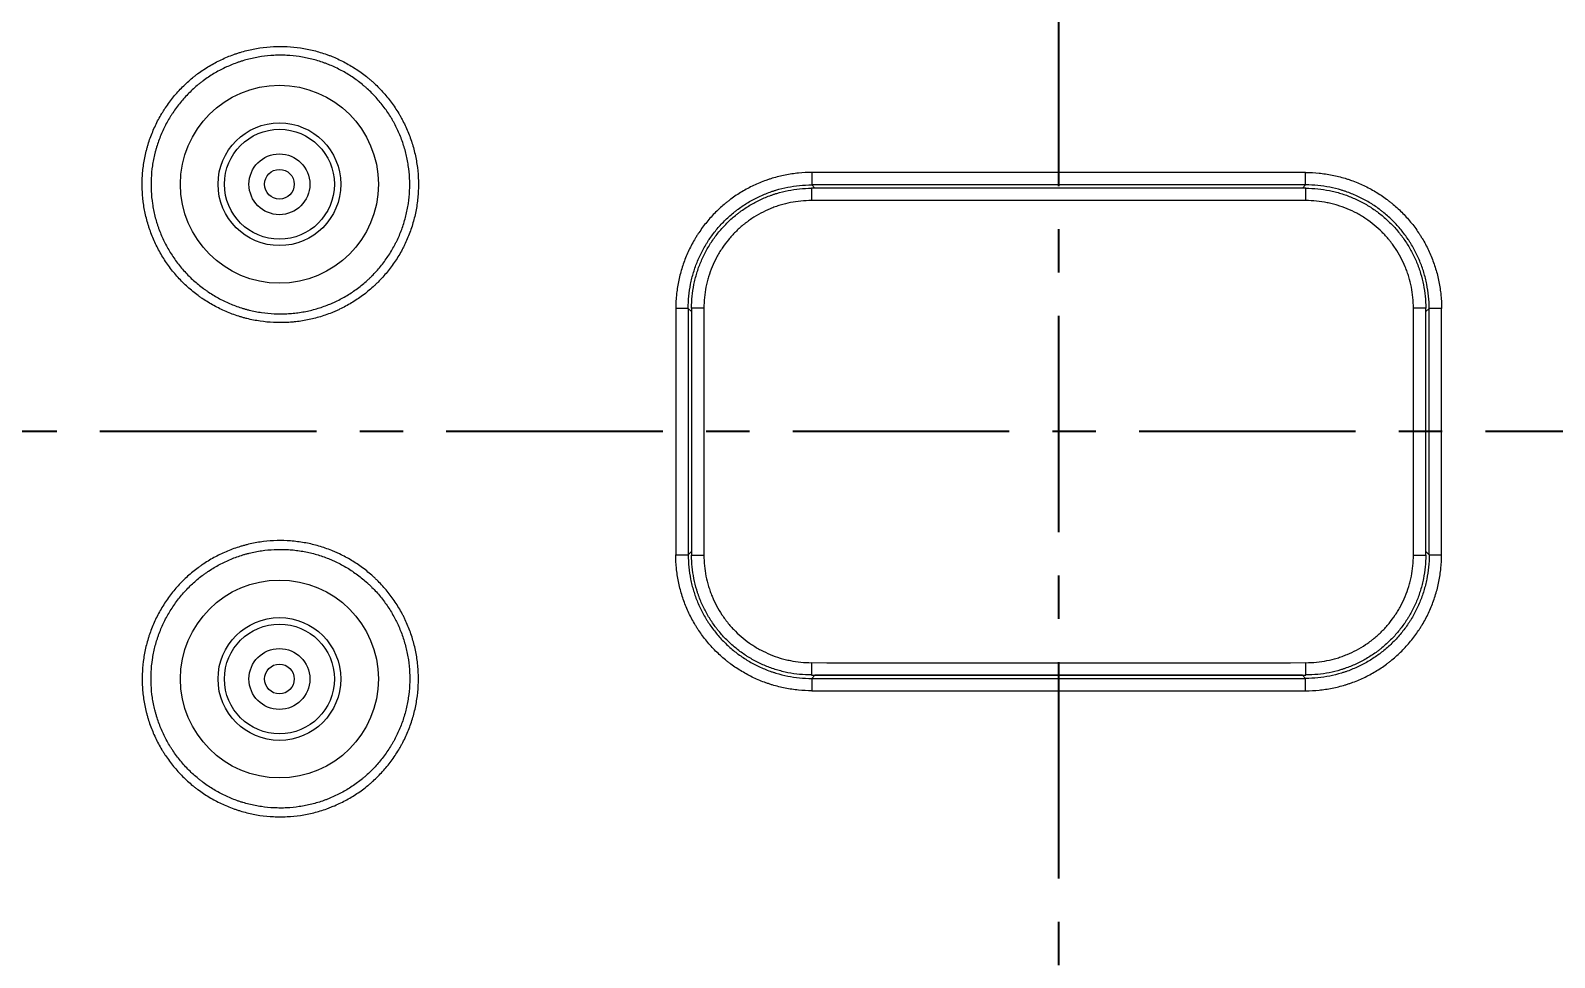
# Model space of a CAD drawing. Extents: x 60870 to 61464, y -29263 to -28843.
# Drawn here: x 61054.9 to 61116.5, y -29130.6 to -29093.2 of the extents above; entities that cross this region are included whole.
import ezdxf

# ---------------------------------------------------------------- set-up
doc = ezdxf.new("R2010")
doc.units = 0
doc.header["$LTSCALE"] = 7
doc.header["$MEASUREMENT"] = 0
doc.linetypes.add('CENTER', pattern=[2, 1.25, -0.25, 0.25, -0.25])
doc.layers.add('08_ALL_FEATURES', color=7, linetype='CONTINUOUS')
doc.layers.add('1', color=1, linetype='CENTER')

msp = doc.modelspace()

# ---------------------------------------------------------------- linework, layer by layer
at = {"layer": '08_ALL_FEATURES', "color": 7, "linetype": 'Continuous'}
for p, q in [((61086.431, -29099.413), (61086.562, -29099.544)), ((61106.264, -29099.544), (61086.562, -29099.544)), ((61106.395, -29099.413), (61106.264, -29099.544)), ((61081.569, -29104.537), (61081.439, -29104.407)), ((61111.251, -29104.394), (61111.251, -29104.394)), ((61111.257, -29104.537), (61111.388, -29104.407)), ((61081.569, -29114.239), (61081.439, -29114.37)), ((61111.251, -29114.383), (61111.251, -29114.383)), ((61111.257, -29114.239), (61111.388, -29114.37)), ((61086.431, -29119.363), (61086.562, -29119.232)), ((61106.264, -29119.232), (61086.562, -29119.232)), ((61106.395, -29119.363), (61106.264, -29119.232))]:
    msp.add_line(p, q, dxfattribs=at)
for centre, radius in [((61064.914, -29099.389), 4), ((61064.914, -29099.389), 2.481), ((61064.914, -29099.389), 2.221), ((61064.914, -29099.389), 1.23), ((61064.914, -29099.389), 0.6), ((61064.914, -29119.388), 4), ((61064.914, -29119.388), 2.481), ((61064.914, -29119.388), 2.221), ((61064.914, -29119.388), 1.23), ((61064.914, -29119.388), 0.6)]:
    msp.add_circle(centre, radius, dxfattribs=at)
for centre, major_axis, ratio, start_param, end_param in [((61096.413, -29334.36), (-4498.771, 0), 0.052336, 4.71017, 4.714608), ((61086.431, -29098.914), (0, 0.5), 0.002216, 1.56847, 3.089233), ((61106.395, -29098.914), (0, 0.5), 0.002216, 3.193953, 4.714715), ((61086.419, -29100.05), (0, 0.5), 0.002219, 6.230825, 7.851908), ((61096.413, -29334.984), (-4498.514, 0), 0.052336, 4.710167, 4.714611), ((61096.413, -29334.834), (4498.271, 0), 0.052336, 1.568577, 1.573015), ((61106.408, -29100.05), (0, -0.5), 0.002219, 1.57287, 3.193953), ((61096.413, -29335.508), (4499.013, 0), 0.052336, 1.568575, 1.573018), ((61316.398, -29109.388), (0, -4499.018), 0.052336, 4.711282, 4.713496), ((61080.939, -29104.407), (-0.5, 0), 0.001106, 3.193953, 4.715825), ((61316.873, -29109.388), (0, 4498.519), 0.052336, 1.569689, 1.571904), ((61082.075, -29104.394), (-0.5, 0), 0.001109, 4.715572, 6.284385), ((61317.546, -29109.388), (0, 4499.262), 0.052336, 1.569686, 1.571907), ((61110.751, -29104.394), (-0.5, 0), 0.001109, 3.141985, 4.709206), ((60875.28, -29109.388), (0, -4499.262), 0.052336, 1.569686, 1.571907), ((61111.887, -29104.407), (0.5, 0), 0.001106, 1.567361, 3.089233), ((60875.954, -29109.388), (0, -4498.519), 0.052336, 1.569689, 1.571904), ((60876.428, -29109.388), (0, 4499.018), 0.052336, 4.711282, 4.713496), ((61080.939, -29114.37), (-0.5, 0), 0.001106, 1.567361, 3.089233), ((61082.075, -29114.383), (-0.5, 0), 0.001109, 6.281986, 7.850798), ((61110.751, -29114.383), (-0.5, 0), 0.001109, 1.57398, 3.141201), ((61111.887, -29114.37), (0.5, 0), 0.001106, 3.193953, 4.715825), ((61096.413, -28883.268), (-4499.013, 0), 0.052336, 1.568575, 1.573018), ((61086.419, -29118.727), (0, -0.5), 0.002219, 4.714463, 6.335545), ((61106.408, -29118.727), (0, 0.5), 0.002219, 3.089233, 4.710315), ((61096.413, -28883.793), (4498.514, 0), 0.052336, 4.710167, 4.714611), ((61086.431, -29119.863), (0, -0.5), 0.002216, 3.193953, 4.714715), ((61096.413, -28883.943), (4498.271, 0), 0.052336, 4.71017, 4.714608), ((61106.395, -29119.863), (0, -0.5), 0.002216, 1.56847, 3.089233), ((61096.413, -28884.417), (-4498.771, 0), 0.052336, 1.568577, 1.573015)]:
    msp.add_ellipse(centre, major_axis=major_axis, ratio=ratio, start_param=start_param, end_param=end_param, dxfattribs=at)
for points, knots in [([(61070.473, -29100.214), (61070.486, -29100.123), (61070.497, -29100.032), (61070.515, -29099.849), (61070.522, -29099.758), (61070.535, -29099.485), (61070.534, -29099.122), (61070.499, -29098.759), (61070.458, -29098.487), (61070.442, -29098.397), (61070.406, -29098.216), (61070.386, -29098.126), (61070.319, -29097.86), (61070.213, -29097.511), (61070.073, -29097.175), (61069.956, -29096.928), (61069.915, -29096.847), (61069.85, -29096.725), (61069.828, -29096.685), (61069.783, -29096.605), (61069.76, -29096.565), (61069.641, -29096.368), (61069.539, -29096.216), (61069.322, -29095.924), (61069.091, -29095.643), (61068.833, -29095.385), (61068.663, -29095.231), (61068.629, -29095.2), (61068.559, -29095.14), (61068.524, -29095.111), (61068.417, -29095.023), (61068.345, -29094.967), (61068.124, -29094.804), (61067.821, -29094.602), (61067.5, -29094.43), (61067.253, -29094.313), (61067.169, -29094.276), (61067.042, -29094.224), (61066.999, -29094.207), (61066.913, -29094.173), (61066.87, -29094.157), (61066.654, -29094.08), (61066.479, -29094.027), (61066.126, -29093.939), (61065.947, -29093.904), (61065.587, -29093.85), (61065.406, -29093.832), (61065.176, -29093.821), (61065.13, -29093.82), (61065.038, -29093.817), (61064.9, -29093.816), (61064.763, -29093.819), (61064.489, -29093.833), (61064.127, -29093.869), (61063.77, -29093.94), (61063.504, -29094.006), (61063.416, -29094.031), (61063.284, -29094.071), (61063.24, -29094.085), (61063.152, -29094.114), (61063.109, -29094.129), (61062.893, -29094.206), (61062.725, -29094.276), (61062.396, -29094.432), (61062.235, -29094.517), (61061.923, -29094.705), (61061.771, -29094.806), (61061.586, -29094.943), (61061.549, -29094.971), (61061.477, -29095.028), (61061.369, -29095.114), (61061.266, -29095.203), (61061.063, -29095.387), (61060.806, -29095.645), (61060.575, -29095.926), (61060.411, -29096.147), (61060.358, -29096.222), (61060.281, -29096.337), (61060.256, -29096.375), (61060.207, -29096.453), (61060.183, -29096.492), (61060.065, -29096.689), (61059.893, -29097.011), (61059.754, -29097.348), (61059.661, -29097.607), (61059.632, -29097.694), (61059.592, -29097.827), (61059.579, -29097.871), (61059.555, -29097.96), (61059.543, -29098.004), (61059.488, -29098.227), (61059.417, -29098.586), (61059.381, -29098.951), (61059.37, -29099.181), (61059.369, -29099.227), (61059.367, -29099.319), (61059.365, -29099.456), (61059.369, -29099.593), (61059.383, -29099.867), (61059.419, -29100.229), (61059.491, -29100.586), (61059.558, -29100.852), (61059.582, -29100.941), (61059.623, -29101.073), (61059.637, -29101.117), (61059.666, -29101.204), (61059.681, -29101.247), (61059.758, -29101.463), (61059.898, -29101.799), (61060.07, -29102.12), (61060.211, -29102.354), (61060.26, -29102.431), (61060.362, -29102.583), (61060.415, -29102.658), (61060.58, -29102.88), (61060.696, -29103.021), (61060.942, -29103.291), (61061.199, -29103.548), (61061.481, -29103.779), (61061.665, -29103.915), (61061.703, -29103.942), (61061.778, -29103.995), (61061.816, -29104.021), (61061.931, -29104.097), (61062.009, -29104.146), (61062.244, -29104.287), (61062.566, -29104.458), (61062.902, -29104.597), (61063.16, -29104.689), (61063.246, -29104.718), (61063.378, -29104.757), (61063.422, -29104.77), (61063.511, -29104.795), (61063.556, -29104.806), (61063.779, -29104.862), (61063.958, -29104.897), (61064.318, -29104.95), (61064.499, -29104.968), (61064.863, -29104.985), (61065.045, -29104.985), (61065.275, -29104.974), (61065.32, -29104.971), (61065.412, -29104.964), (61065.458, -29104.96), (61065.595, -29104.946), (61065.686, -29104.935), (61065.957, -29104.894), (61066.314, -29104.823), (61066.662, -29104.717), (61066.92, -29104.624), (61067.006, -29104.591), (61067.133, -29104.538), (61067.175, -29104.52), (61067.26, -29104.483), (61067.301, -29104.464), (61067.509, -29104.365), (61067.67, -29104.279), (61067.982, -29104.091), (61068.133, -29103.99), (61068.425, -29103.773), (61068.566, -29103.657), (61068.736, -29103.503), (61068.77, -29103.471), (61068.837, -29103.408), (61068.935, -29103.311), (61069.03, -29103.212), (61069.213, -29103.009), (61069.444, -29102.727), (61069.646, -29102.424), (61069.787, -29102.189), (61069.832, -29102.109), (61069.897, -29101.987), (61069.918, -29101.946), (61069.96, -29101.864), (61069.98, -29101.823), (61070.077, -29101.615), (61070.217, -29101.278), (61070.322, -29100.93), (61070.41, -29100.576), (61070.446, -29100.397), (61070.473, -29100.214)], [0, 0, 0, 0, 0.007812, 0.007812, 0.015625, 0.015625, 0.03125, 0.046875, 0.046875, 0.054687, 0.054687, 0.0625, 0.0625, 0.078125, 0.09375, 0.09375, 0.101562, 0.101562, 0.105469, 0.105469, 0.109375, 0.109375, 0.125, 0.125, 0.140625, 0.15625, 0.15625, 0.160156, 0.160156, 0.164062, 0.164062, 0.171875, 0.171875, 0.1875, 0.203125, 0.203125, 0.210937, 0.210937, 0.214844, 0.214844, 0.21875, 0.21875, 0.234375, 0.234375, 0.25, 0.25, 0.265625, 0.265625, 0.269531, 0.269531, 0.273437, 0.28125, 0.28125, 0.296875, 0.3125, 0.3125, 0.320312, 0.320312, 0.324219, 0.324219, 0.328125, 0.328125, 0.34375, 0.34375, 0.359375, 0.359375, 0.375, 0.375, 0.378906, 0.378906, 0.382812, 0.390625, 0.390625, 0.40625, 0.421875, 0.421875, 0.429687, 0.429687, 0.433594, 0.433594, 0.4375, 0.4375, 0.453125, 0.46875, 0.46875, 0.476562, 0.476562, 0.480469, 0.480469, 0.484375, 0.484375, 0.5, 0.515625, 0.515625, 0.519531, 0.519531, 0.523437, 0.53125, 0.53125, 0.546875, 0.5625, 0.5625, 0.570312, 0.570312, 0.574219, 0.574219, 0.578125, 0.578125, 0.59375, 0.609375, 0.609375, 0.617187, 0.617187, 0.625, 0.625, 0.640625, 0.640625, 0.65625, 0.671875, 0.671875, 0.675781, 0.675781, 0.679687, 0.679687, 0.6875, 0.6875, 0.703125, 0.71875, 0.71875, 0.726562, 0.726562, 0.730469, 0.730469, 0.734375, 0.734375, 0.75, 0.75, 0.765625, 0.765625, 0.78125, 0.78125, 0.785156, 0.785156, 0.789062, 0.789062, 0.796875, 0.796875, 0.8125, 0.828125, 0.828125, 0.835937, 0.835937, 0.839844, 0.839844, 0.84375, 0.84375, 0.859375, 0.859375, 0.875, 0.875, 0.890625, 0.890625, 0.894531, 0.894531, 0.898437, 0.90625, 0.90625, 0.921875, 0.9375, 0.9375, 0.945312, 0.945312, 0.949219, 0.949219, 0.953125, 0.953125, 0.96875, 0.984375, 0.984375, 1, 1, 1, 1]), ([(61070.126, -29100.163), (61070.101, -29100.334), (61070.067, -29100.502), (61069.985, -29100.834), (61069.886, -29101.16), (61069.756, -29101.476), (61069.664, -29101.67), (61069.645, -29101.709), (61069.607, -29101.786), (61069.587, -29101.824), (61069.526, -29101.938), (61069.484, -29102.013), (61069.352, -29102.233), (61069.162, -29102.517), (61068.947, -29102.781), (61068.775, -29102.971), (61068.686, -29103.064), (61068.594, -29103.154), (61068.531, -29103.214), (61068.5, -29103.243), (61068.34, -29103.388), (61068.208, -29103.497), (61067.934, -29103.7), (61067.793, -29103.795), (61067.501, -29103.97), (61067.35, -29104.051), (61067.156, -29104.143), (61067.117, -29104.161), (61067.038, -29104.196), (61066.998, -29104.213), (61066.879, -29104.263), (61066.799, -29104.294), (61066.558, -29104.38), (61066.231, -29104.48), (61065.897, -29104.547), (61065.643, -29104.585), (61065.558, -29104.595), (61065.43, -29104.608), (61065.387, -29104.612), (61065.301, -29104.618), (61065.258, -29104.621), (61065.043, -29104.632), (61064.872, -29104.632), (61064.532, -29104.616), (61064.362, -29104.599), (61064.025, -29104.55), (61063.857, -29104.517), (61063.648, -29104.464), (61063.606, -29104.454), (61063.523, -29104.431), (61063.399, -29104.395), (61063.277, -29104.355), (61063.036, -29104.269), (61062.721, -29104.139), (61062.419, -29103.978), (61062.199, -29103.847), (61062.126, -29103.801), (61062.018, -29103.729), (61061.983, -29103.705), (61061.912, -29103.655), (61061.877, -29103.63), (61061.705, -29103.502), (61061.441, -29103.286), (61061.2, -29103.045), (61060.97, -29102.793), (61060.861, -29102.661), (61060.706, -29102.453), (61060.657, -29102.383), (61060.561, -29102.24), (61060.515, -29102.168), (61060.383, -29101.948), (61060.222, -29101.648), (61060.091, -29101.333), (61060.018, -29101.131), (61060.004, -29101.091), (61059.977, -29101.009), (61059.964, -29100.968), (61059.926, -29100.844), (61059.903, -29100.761), (61059.84, -29100.512), (61059.773, -29100.177), (61059.739, -29099.838), (61059.726, -29099.582), (61059.724, -29099.497), (61059.724, -29099.368), (61059.724, -29099.325), (61059.726, -29099.239), (61059.728, -29099.196), (61059.738, -29098.98), (61059.771, -29098.639), (61059.838, -29098.302), (61059.89, -29098.094), (61059.901, -29098.052), (61059.924, -29097.969), (61059.936, -29097.928), (61059.973, -29097.804), (61060, -29097.722), (61060.087, -29097.48), (61060.217, -29097.164), (61060.379, -29096.862), (61060.489, -29096.678), (61060.511, -29096.641), (61060.557, -29096.568), (61060.581, -29096.532), (61060.653, -29096.424), (61060.702, -29096.354), (61060.856, -29096.148), (61061.072, -29095.884), (61061.313, -29095.643), (61061.503, -29095.471), (61061.6, -29095.387), (61061.701, -29095.306), (61061.769, -29095.253), (61061.803, -29095.227), (61061.976, -29095.099), (61062.119, -29095.004), (61062.411, -29094.828), (61062.711, -29094.668), (61063.027, -29094.537), (61063.229, -29094.464), (61063.27, -29094.45), (61063.352, -29094.423), (61063.393, -29094.41), (61063.517, -29094.372), (61063.599, -29094.349), (61063.848, -29094.287), (61064.183, -29094.221), (61064.522, -29094.187), (61064.778, -29094.174), (61064.864, -29094.172), (61064.993, -29094.172), (61065.036, -29094.173), (61065.122, -29094.175), (61065.165, -29094.176), (61065.38, -29094.187), (61065.55, -29094.204), (61065.888, -29094.253), (61066.055, -29094.287), (61066.385, -29094.369), (61066.549, -29094.419), (61066.752, -29094.491), (61066.792, -29094.506), (61066.873, -29094.537), (61066.993, -29094.585), (61067.11, -29094.637), (61067.342, -29094.747), (61067.643, -29094.907), (61067.927, -29095.097), (61068.133, -29095.249), (61068.201, -29095.302), (61068.301, -29095.384), (61068.334, -29095.412), (61068.399, -29095.468), (61068.431, -29095.497), (61068.59, -29095.641), (61068.832, -29095.882), (61069.048, -29096.145), (61069.252, -29096.419), (61069.347, -29096.562), (61069.458, -29096.746), (61069.48, -29096.784), (61069.522, -29096.859), (61069.585, -29096.972), (61069.642, -29097.086), (61069.752, -29097.318), (61069.883, -29097.632), (61069.982, -29097.959), (61070.045, -29098.208), (61070.064, -29098.292), (61070.098, -29098.462), (61070.112, -29098.546), (61070.15, -29098.801), (61070.184, -29099.14), (61070.184, -29099.481), (61070.168, -29099.822), (61070.151, -29099.992), (61070.126, -29100.163)], [0, 0, 0, 0, 0.015625, 0.015625, 0.03125, 0.046875, 0.046875, 0.050781, 0.050781, 0.054688, 0.054688, 0.0625, 0.0625, 0.078125, 0.09375, 0.09375, 0.101563, 0.105469, 0.105469, 0.109375, 0.109375, 0.125, 0.125, 0.140625, 0.140625, 0.15625, 0.15625, 0.160156, 0.160156, 0.164063, 0.164063, 0.171875, 0.171875, 0.1875, 0.203125, 0.203125, 0.210938, 0.210938, 0.214844, 0.214844, 0.21875, 0.21875, 0.234375, 0.234375, 0.25, 0.25, 0.265625, 0.265625, 0.269531, 0.269531, 0.273438, 0.28125, 0.28125, 0.296875, 0.3125, 0.3125, 0.320313, 0.320313, 0.324219, 0.324219, 0.328125, 0.328125, 0.34375, 0.359375, 0.359375, 0.375, 0.375, 0.382813, 0.382813, 0.390625, 0.390625, 0.40625, 0.421875, 0.421875, 0.425781, 0.425781, 0.429688, 0.429688, 0.4375, 0.4375, 0.453125, 0.46875, 0.46875, 0.476563, 0.476563, 0.480469, 0.480469, 0.484375, 0.484375, 0.5, 0.515625, 0.515625, 0.519531, 0.519531, 0.523438, 0.523438, 0.53125, 0.53125, 0.546875, 0.5625, 0.5625, 0.566406, 0.566406, 0.570313, 0.570313, 0.578125, 0.578125, 0.59375, 0.609375, 0.609375, 0.617188, 0.621094, 0.621094, 0.625, 0.625, 0.640625, 0.640625, 0.65625, 0.671875, 0.671875, 0.675781, 0.675781, 0.679688, 0.679688, 0.6875, 0.6875, 0.703125, 0.71875, 0.71875, 0.726563, 0.726563, 0.730469, 0.730469, 0.734375, 0.734375, 0.75, 0.75, 0.765625, 0.765625, 0.78125, 0.78125, 0.785156, 0.785156, 0.789063, 0.796875, 0.796875, 0.8125, 0.828125, 0.828125, 0.835938, 0.835938, 0.839844, 0.839844, 0.84375, 0.84375, 0.859375, 0.875, 0.875, 0.890625, 0.890625, 0.894531, 0.894531, 0.898438, 0.90625, 0.90625, 0.921875, 0.9375, 0.9375, 0.945313, 0.945313, 0.953125, 0.953125, 0.96875, 0.984375, 0.984375, 1, 1, 1, 1]), ([(61086.43, -29098.913), (61086.249, -29098.913), (61086.069, -29098.922), (61085.712, -29098.957), (61085.358, -29099.009), (61085.011, -29099.096), (61084.795, -29099.161), (61084.752, -29099.175), (61084.666, -29099.203), (61084.623, -29099.218), (61084.495, -29099.264), (61084.411, -29099.296), (61084.162, -29099.399), (61083.838, -29099.553), (61083.531, -29099.736), (61083.307, -29099.885), (61083.233, -29099.937), (61083.125, -29100.018), (61083.089, -29100.045), (61083.017, -29100.101), (61082.982, -29100.129), (61082.807, -29100.272), (61082.674, -29100.393), (61082.42, -29100.646), (61082.18, -29100.911), (61081.966, -29101.199), (61081.84, -29101.387), (61081.816, -29101.425), (61081.767, -29101.501), (61081.743, -29101.54), (61081.674, -29101.656), (61081.629, -29101.734), (61081.502, -29101.972), (61081.349, -29102.296), (61081.228, -29102.633), (61081.15, -29102.89), (61081.126, -29102.977), (61081.081, -29103.152), (61081.062, -29103.241), (61081.008, -29103.507), (61080.955, -29103.864), (61080.938, -29104.225), (61080.938, -29104.406)], [0, 0, 0, 0, 0.0625, 0.0625, 0.125, 0.1875, 0.1875, 0.203125, 0.203125, 0.21875, 0.21875, 0.25, 0.25, 0.3125, 0.375, 0.375, 0.40625, 0.40625, 0.421875, 0.421875, 0.4375, 0.4375, 0.5, 0.5, 0.5625, 0.625, 0.625, 0.640625, 0.640625, 0.65625, 0.65625, 0.6875, 0.6875, 0.75, 0.8125, 0.8125, 0.84375, 0.84375, 0.875, 0.875, 0.9375, 1, 1, 1, 1]), ([(61106.396, -29098.913), (61106.577, -29098.913), (61106.757, -29098.922), (61107.114, -29098.957), (61107.468, -29099.009), (61107.816, -29099.096), (61108.031, -29099.161), (61108.074, -29099.175), (61108.16, -29099.203), (61108.203, -29099.218), (61108.331, -29099.264), (61108.415, -29099.296), (61108.665, -29099.399), (61108.989, -29099.553), (61109.296, -29099.736), (61109.519, -29099.885), (61109.593, -29099.937), (61109.702, -29100.018), (61109.738, -29100.045), (61109.809, -29100.101), (61109.844, -29100.129), (61110.019, -29100.272), (61110.153, -29100.393), (61110.406, -29100.646), (61110.646, -29100.911), (61110.86, -29101.199), (61110.986, -29101.387), (61111.011, -29101.425), (61111.059, -29101.501), (61111.083, -29101.54), (61111.153, -29101.656), (61111.197, -29101.734), (61111.324, -29101.972), (61111.477, -29102.296), (61111.598, -29102.633), (61111.677, -29102.89), (61111.701, -29102.977), (61111.745, -29103.152), (61111.765, -29103.241), (61111.818, -29103.507), (61111.871, -29103.864), (61111.889, -29104.225), (61111.889, -29104.406)], [0, 0, 0, 0, 0.0625, 0.0625, 0.125, 0.1875, 0.1875, 0.203125, 0.203125, 0.21875, 0.21875, 0.25, 0.25, 0.3125, 0.375, 0.375, 0.40625, 0.40625, 0.421875, 0.421875, 0.4375, 0.4375, 0.5, 0.5, 0.5625, 0.625, 0.625, 0.640625, 0.640625, 0.65625, 0.65625, 0.6875, 0.6875, 0.75, 0.8125, 0.8125, 0.84375, 0.84375, 0.875, 0.875, 0.9375, 1, 1, 1, 1]), ([(61081.439, -29104.407), (61081.439, -29104.242), (61081.455, -29103.914), (61081.503, -29103.589), (61081.551, -29103.347), (61081.569, -29103.267), (61081.609, -29103.108), (61081.631, -29103.029), (61081.702, -29102.794), (61081.812, -29102.488), (61081.951, -29102.194), (61082.067, -29101.978), (61082.107, -29101.906), (61082.17, -29101.801), (61082.192, -29101.766), (61082.236, -29101.696), (61082.259, -29101.662), (61082.373, -29101.491), (61082.567, -29101.229), (61082.786, -29100.989), (61083.016, -29100.758), (61083.137, -29100.649), (61083.296, -29100.518), (61083.328, -29100.492), (61083.393, -29100.442), (61083.491, -29100.367), (61083.592, -29100.297), (61083.795, -29100.161), (61084.074, -29099.994), (61084.369, -29099.855), (61084.596, -29099.761), (61084.672, -29099.732), (61084.788, -29099.69), (61084.827, -29099.677), (61084.906, -29099.651), (61084.945, -29099.639), (61085.141, -29099.58), (61085.457, -29099.501), (61085.779, -29099.453), (61086.103, -29099.421), (61086.266, -29099.413), (61086.431, -29099.413)], [0, 0, 0, 0, 0.0625, 0.125, 0.125, 0.15625, 0.15625, 0.1875, 0.1875, 0.25, 0.3125, 0.3125, 0.34375, 0.34375, 0.359375, 0.359375, 0.375, 0.375, 0.4375, 0.5, 0.5, 0.5625, 0.5625, 0.578125, 0.578125, 0.59375, 0.625, 0.625, 0.6875, 0.75, 0.75, 0.78125, 0.78125, 0.796875, 0.796875, 0.8125, 0.8125, 0.875, 0.9375, 0.9375, 1, 1, 1, 1]), ([(61081.576, -29104.394), (61081.576, -29104.234), (61081.591, -29103.916), (61081.638, -29103.601), (61081.685, -29103.367), (61081.703, -29103.289), (61081.742, -29103.134), (61081.763, -29103.058), (61081.832, -29102.831), (61081.939, -29102.534), (61082.074, -29102.248), (61082.186, -29102.039), (61082.225, -29101.97), (61082.287, -29101.867), (61082.308, -29101.833), (61082.35, -29101.766), (61082.372, -29101.732), (61082.483, -29101.567), (61082.672, -29101.313), (61082.883, -29101.079), (61083.107, -29100.856), (61083.224, -29100.75), (61083.379, -29100.623), (61083.41, -29100.598), (61083.473, -29100.549), (61083.568, -29100.477), (61083.665, -29100.409), (61083.862, -29100.277), (61084.133, -29100.115), (61084.419, -29099.98), (61084.638, -29099.889), (61084.713, -29099.86), (61084.826, -29099.82), (61084.863, -29099.807), (61084.939, -29099.782), (61084.977, -29099.77), (61085.167, -29099.712), (61085.474, -29099.636), (61085.786, -29099.589), (61086.1, -29099.558), (61086.259, -29099.55), (61086.419, -29099.55)], [0, 0, 0, 0, 0.0625, 0.125, 0.125, 0.15625, 0.15625, 0.1875, 0.1875, 0.25, 0.3125, 0.3125, 0.34375, 0.34375, 0.359375, 0.359375, 0.375, 0.375, 0.4375, 0.5, 0.5, 0.5625, 0.5625, 0.578125, 0.578125, 0.59375, 0.625, 0.625, 0.6875, 0.75, 0.75, 0.78125, 0.78125, 0.796875, 0.796875, 0.8125, 0.8125, 0.875, 0.9375, 0.9375, 1, 1, 1, 1]), ([(61111.388, -29104.407), (61111.388, -29104.242), (61111.372, -29103.914), (61111.323, -29103.589), (61111.275, -29103.347), (61111.257, -29103.267), (61111.217, -29103.108), (61111.195, -29103.029), (61111.124, -29102.794), (61111.014, -29102.488), (61110.875, -29102.194), (61110.76, -29101.978), (61110.719, -29101.906), (61110.656, -29101.801), (61110.634, -29101.766), (61110.59, -29101.696), (61110.568, -29101.662), (61110.454, -29101.491), (61110.259, -29101.229), (61110.041, -29100.989), (61109.81, -29100.758), (61109.689, -29100.649), (61109.53, -29100.518), (61109.498, -29100.492), (61109.433, -29100.442), (61109.335, -29100.367), (61109.235, -29100.297), (61109.031, -29100.161), (61108.752, -29099.994), (61108.457, -29099.855), (61108.231, -29099.761), (61108.154, -29099.732), (61108.038, -29099.69), (61107.999, -29099.677), (61107.921, -29099.651), (61107.882, -29099.639), (61107.686, -29099.58), (61107.369, -29099.501), (61107.048, -29099.453), (61106.723, -29099.421), (61106.56, -29099.413), (61106.395, -29099.413)], [0, 0, 0, 0, 0.0625, 0.125, 0.125, 0.15625, 0.15625, 0.1875, 0.1875, 0.25, 0.3125, 0.3125, 0.34375, 0.34375, 0.359375, 0.359375, 0.375, 0.375, 0.4375, 0.5, 0.5, 0.5625, 0.5625, 0.578125, 0.578125, 0.59375, 0.625, 0.625, 0.6875, 0.75, 0.75, 0.78125, 0.78125, 0.796875, 0.796875, 0.8125, 0.8125, 0.875, 0.9375, 0.9375, 1, 1, 1, 1]), ([(61106.408, -29099.55), (61106.568, -29099.55), (61106.886, -29099.566), (61107.2, -29099.613), (61107.435, -29099.66), (61107.513, -29099.678), (61107.667, -29099.717), (61107.744, -29099.738), (61107.971, -29099.807), (61108.268, -29099.914), (61108.553, -29100.049), (61108.763, -29100.161), (61108.832, -29100.2), (61108.934, -29100.262), (61108.969, -29100.283), (61109.036, -29100.325), (61109.069, -29100.347), (61109.235, -29100.458), (61109.489, -29100.647), (61109.722, -29100.859), (61109.945, -29101.082), (61110.052, -29101.199), (61110.178, -29101.354), (61110.203, -29101.385), (61110.252, -29101.448), (61110.324, -29101.543), (61110.393, -29101.64), (61110.524, -29101.838), (61110.686, -29102.108), (61110.821, -29102.394), (61110.912, -29102.614), (61110.941, -29102.688), (61110.981, -29102.801), (61110.994, -29102.839), (61111.019, -29102.914), (61111.031, -29102.952), (61111.089, -29103.142), (61111.165, -29103.449), (61111.212, -29103.761), (61111.243, -29104.075), (61111.251, -29104.234), (61111.251, -29104.394)], [0, 0, 0, 0, 0.0625, 0.125, 0.125, 0.15625, 0.15625, 0.1875, 0.1875, 0.25, 0.3125, 0.3125, 0.34375, 0.34375, 0.359375, 0.359375, 0.375, 0.375, 0.4375, 0.5, 0.5, 0.5625, 0.5625, 0.578125, 0.578125, 0.59375, 0.625, 0.625, 0.6875, 0.75, 0.75, 0.78125, 0.78125, 0.796875, 0.796875, 0.8125, 0.8125, 0.875, 0.9375, 0.9375, 1, 1, 1, 1]), ([(61086.417, -29100.049), (61086.274, -29100.049), (61086.132, -29100.056), (61085.85, -29100.084), (61085.57, -29100.125), (61085.295, -29100.194), (61085.124, -29100.245), (61085.09, -29100.256), (61085.022, -29100.278), (61084.988, -29100.29), (61084.887, -29100.326), (61084.82, -29100.352), (61084.623, -29100.433), (61084.367, -29100.555), (61084.124, -29100.7), (61083.947, -29100.818), (61083.86, -29100.879), (61083.775, -29100.944), (61083.718, -29100.988), (61083.69, -29101.01), (61083.552, -29101.124), (61083.446, -29101.219), (61083.246, -29101.42), (61083.056, -29101.629), (61082.887, -29101.857), (61082.787, -29102.005), (61082.768, -29102.035), (61082.729, -29102.096), (61082.711, -29102.126), (61082.655, -29102.218), (61082.62, -29102.28), (61082.52, -29102.468), (61082.399, -29102.724), (61082.303, -29102.991), (61082.241, -29103.195), (61082.222, -29103.263), (61082.187, -29103.402), (61082.171, -29103.472), (61082.129, -29103.682), (61082.087, -29103.965), (61082.073, -29104.25), (61082.073, -29104.393)], [0, 0, 0, 0, 0.0625, 0.0625, 0.125, 0.1875, 0.1875, 0.203125, 0.203125, 0.21875, 0.21875, 0.25, 0.25, 0.3125, 0.375, 0.375, 0.40625, 0.421875, 0.421875, 0.4375, 0.4375, 0.5, 0.5, 0.5625, 0.625, 0.625, 0.640625, 0.640625, 0.65625, 0.65625, 0.6875, 0.6875, 0.75, 0.8125, 0.8125, 0.84375, 0.84375, 0.875, 0.875, 0.9375, 1, 1, 1, 1]), ([(61110.753, -29104.393), (61110.753, -29104.25), (61110.746, -29104.108), (61110.718, -29103.825), (61110.677, -29103.546), (61110.608, -29103.27), (61110.556, -29103.1), (61110.546, -29103.066), (61110.523, -29102.998), (61110.512, -29102.964), (61110.476, -29102.863), (61110.45, -29102.796), (61110.368, -29102.599), (61110.247, -29102.343), (61110.102, -29102.1), (61109.984, -29101.923), (61109.923, -29101.836), (61109.858, -29101.75), (61109.814, -29101.694), (61109.791, -29101.666), (61109.678, -29101.527), (61109.582, -29101.422), (61109.382, -29101.222), (61109.173, -29101.032), (61108.945, -29100.862), (61108.797, -29100.763), (61108.767, -29100.743), (61108.706, -29100.705), (61108.676, -29100.686), (61108.584, -29100.631), (61108.522, -29100.596), (61108.334, -29100.495), (61108.078, -29100.374), (61107.811, -29100.279), (61107.607, -29100.216), (61107.539, -29100.197), (61107.4, -29100.163), (61107.33, -29100.147), (61107.12, -29100.105), (61106.838, -29100.063), (61106.552, -29100.049), (61106.409, -29100.049)], [0, 0, 0, 0, 0.0625, 0.0625, 0.125, 0.1875, 0.1875, 0.203125, 0.203125, 0.21875, 0.21875, 0.25, 0.25, 0.3125, 0.375, 0.375, 0.40625, 0.421875, 0.421875, 0.4375, 0.4375, 0.5, 0.5, 0.5625, 0.625, 0.625, 0.640625, 0.640625, 0.65625, 0.65625, 0.6875, 0.6875, 0.75, 0.8125, 0.8125, 0.84375, 0.84375, 0.875, 0.875, 0.9375, 1, 1, 1, 1]), ([(61070.473, -29118.562), (61070.486, -29118.653), (61070.497, -29118.745), (61070.515, -29118.927), (61070.522, -29119.018), (61070.535, -29119.291), (61070.534, -29119.655), (61070.499, -29120.018), (61070.458, -29120.289), (61070.442, -29120.38), (61070.406, -29120.561), (61070.386, -29120.65), (61070.319, -29120.917), (61070.213, -29121.265), (61070.073, -29121.601), (61069.956, -29121.848), (61069.915, -29121.93), (61069.85, -29122.051), (61069.828, -29122.091), (61069.783, -29122.171), (61069.76, -29122.211), (61069.641, -29122.409), (61069.539, -29122.561), (61069.322, -29122.853), (61069.091, -29123.134), (61068.833, -29123.392), (61068.663, -29123.546), (61068.629, -29123.576), (61068.559, -29123.636), (61068.524, -29123.666), (61068.417, -29123.753), (61068.345, -29123.81), (61068.124, -29123.973), (61067.821, -29124.175), (61067.5, -29124.346), (61067.253, -29124.463), (61067.169, -29124.5), (61067.042, -29124.553), (61066.999, -29124.57), (61066.913, -29124.603), (61066.87, -29124.619), (61066.654, -29124.696), (61066.479, -29124.749), (61066.126, -29124.838), (61065.947, -29124.873), (61065.587, -29124.926), (61065.406, -29124.944), (61065.176, -29124.955), (61065.13, -29124.957), (61065.038, -29124.959), (61064.9, -29124.961), (61064.763, -29124.957), (61064.489, -29124.944), (61064.127, -29124.908), (61063.77, -29124.837), (61063.504, -29124.77), (61063.416, -29124.746), (61063.284, -29124.706), (61063.24, -29124.692), (61063.152, -29124.663), (61063.109, -29124.648), (61062.893, -29124.571), (61062.725, -29124.501), (61062.396, -29124.345), (61062.235, -29124.259), (61061.923, -29124.072), (61061.771, -29123.97), (61061.586, -29123.833), (61061.549, -29123.805), (61061.477, -29123.749), (61061.369, -29123.663), (61061.266, -29123.573), (61061.063, -29123.389), (61060.806, -29123.132), (61060.575, -29122.85), (61060.411, -29122.63), (61060.358, -29122.555), (61060.281, -29122.44), (61060.256, -29122.401), (61060.207, -29122.324), (61060.183, -29122.285), (61060.065, -29122.088), (61059.893, -29121.766), (61059.754, -29121.428), (61059.661, -29121.169), (61059.632, -29121.082), (61059.592, -29120.95), (61059.579, -29120.906), (61059.555, -29120.817), (61059.543, -29120.773), (61059.488, -29120.55), (61059.417, -29120.191), (61059.381, -29119.826), (61059.37, -29119.596), (61059.369, -29119.55), (61059.367, -29119.458), (61059.365, -29119.32), (61059.369, -29119.183), (61059.383, -29118.91), (61059.419, -29118.548), (61059.491, -29118.191), (61059.558, -29117.924), (61059.582, -29117.836), (61059.623, -29117.704), (61059.637, -29117.66), (61059.666, -29117.573), (61059.681, -29117.529), (61059.758, -29117.314), (61059.898, -29116.977), (61060.07, -29116.657), (61060.211, -29116.423), (61060.26, -29116.345), (61060.362, -29116.193), (61060.415, -29116.118), (61060.58, -29115.896), (61060.696, -29115.755), (61060.942, -29115.486), (61061.199, -29115.229), (61061.481, -29114.998), (61061.665, -29114.861), (61061.703, -29114.835), (61061.778, -29114.782), (61061.816, -29114.756), (61061.931, -29114.679), (61062.009, -29114.63), (61062.244, -29114.49), (61062.566, -29114.318), (61062.902, -29114.18), (61063.16, -29114.088), (61063.246, -29114.059), (61063.378, -29114.019), (61063.422, -29114.006), (61063.511, -29113.982), (61063.556, -29113.97), (61063.779, -29113.915), (61063.958, -29113.879), (61064.318, -29113.827), (61064.499, -29113.809), (61064.863, -29113.791), (61065.045, -29113.792), (61065.275, -29113.803), (61065.32, -29113.806), (61065.412, -29113.813), (61065.458, -29113.817), (61065.595, -29113.83), (61065.686, -29113.842), (61065.957, -29113.882), (61066.314, -29113.954), (61066.662, -29114.06), (61066.92, -29114.152), (61067.006, -29114.185), (61067.133, -29114.238), (61067.175, -29114.256), (61067.26, -29114.294), (61067.301, -29114.313), (61067.509, -29114.411), (61067.67, -29114.498), (61067.982, -29114.685), (61068.133, -29114.786), (61068.425, -29115.003), (61068.566, -29115.119), (61068.736, -29115.274), (61068.77, -29115.305), (61068.837, -29115.369), (61068.935, -29115.465), (61069.03, -29115.565), (61069.213, -29115.768), (61069.444, -29116.049), (61069.646, -29116.352), (61069.787, -29116.588), (61069.832, -29116.668), (61069.897, -29116.789), (61069.918, -29116.83), (61069.96, -29116.913), (61069.98, -29116.954), (61070.077, -29117.161), (61070.217, -29117.498), (61070.322, -29117.847), (61070.41, -29118.2), (61070.446, -29118.38), (61070.473, -29118.562)], [0, 0, 0, 0, 0.007813, 0.007813, 0.015625, 0.015625, 0.03125, 0.046875, 0.046875, 0.054688, 0.054688, 0.0625, 0.0625, 0.078125, 0.09375, 0.09375, 0.101563, 0.101563, 0.105469, 0.105469, 0.109375, 0.109375, 0.125, 0.125, 0.140625, 0.15625, 0.15625, 0.160156, 0.160156, 0.164063, 0.164063, 0.171875, 0.171875, 0.1875, 0.203125, 0.203125, 0.210938, 0.210938, 0.214844, 0.214844, 0.21875, 0.21875, 0.234375, 0.234375, 0.25, 0.25, 0.265625, 0.265625, 0.269531, 0.269531, 0.273438, 0.28125, 0.28125, 0.296875, 0.3125, 0.3125, 0.320313, 0.320313, 0.324219, 0.324219, 0.328125, 0.328125, 0.34375, 0.34375, 0.359375, 0.359375, 0.375, 0.375, 0.378906, 0.378906, 0.382813, 0.390625, 0.390625, 0.40625, 0.421875, 0.421875, 0.429688, 0.429688, 0.433594, 0.433594, 0.4375, 0.4375, 0.453125, 0.46875, 0.46875, 0.476563, 0.476563, 0.480469, 0.480469, 0.484375, 0.484375, 0.5, 0.515625, 0.515625, 0.519531, 0.519531, 0.523438, 0.53125, 0.53125, 0.546875, 0.5625, 0.5625, 0.570313, 0.570313, 0.574219, 0.574219, 0.578125, 0.578125, 0.59375, 0.609375, 0.609375, 0.617188, 0.617188, 0.625, 0.625, 0.640625, 0.640625, 0.65625, 0.671875, 0.671875, 0.675781, 0.675781, 0.679688, 0.679688, 0.6875, 0.6875, 0.703125, 0.71875, 0.71875, 0.726563, 0.726563, 0.730469, 0.730469, 0.734375, 0.734375, 0.75, 0.75, 0.765625, 0.765625, 0.78125, 0.78125, 0.785156, 0.785156, 0.789063, 0.789063, 0.796875, 0.796875, 0.8125, 0.828125, 0.828125, 0.835938, 0.835938, 0.839844, 0.839844, 0.84375, 0.84375, 0.859375, 0.859375, 0.875, 0.875, 0.890625, 0.890625, 0.894531, 0.894531, 0.898438, 0.90625, 0.90625, 0.921875, 0.9375, 0.9375, 0.945313, 0.945313, 0.949219, 0.949219, 0.953125, 0.953125, 0.96875, 0.984375, 0.984375, 1, 1, 1, 1]), ([(61070.126, -29118.613), (61070.101, -29118.442), (61070.067, -29118.274), (61069.985, -29117.943), (61069.886, -29117.617), (61069.756, -29117.301), (61069.664, -29117.107), (61069.645, -29117.068), (61069.607, -29116.991), (61069.587, -29116.953), (61069.526, -29116.839), (61069.484, -29116.764), (61069.352, -29116.543), (61069.162, -29116.26), (61068.947, -29115.996), (61068.775, -29115.806), (61068.686, -29115.713), (61068.594, -29115.622), (61068.531, -29115.563), (61068.5, -29115.533), (61068.34, -29115.389), (61068.208, -29115.28), (61067.934, -29115.077), (61067.793, -29114.982), (61067.501, -29114.806), (61067.35, -29114.725), (61067.156, -29114.633), (61067.117, -29114.615), (61067.038, -29114.58), (61066.998, -29114.563), (61066.879, -29114.514), (61066.799, -29114.483), (61066.558, -29114.396), (61066.231, -29114.297), (61065.897, -29114.23), (61065.643, -29114.192), (61065.558, -29114.181), (61065.43, -29114.168), (61065.387, -29114.165), (61065.301, -29114.158), (61065.258, -29114.155), (61065.043, -29114.145), (61064.872, -29114.145), (61064.532, -29114.161), (61064.362, -29114.177), (61064.025, -29114.227), (61063.857, -29114.26), (61063.648, -29114.312), (61063.606, -29114.323), (61063.523, -29114.346), (61063.399, -29114.382), (61063.277, -29114.422), (61063.036, -29114.508), (61062.721, -29114.638), (61062.419, -29114.798), (61062.199, -29114.93), (61062.126, -29114.976), (61062.018, -29115.048), (61061.983, -29115.072), (61061.912, -29115.122), (61061.877, -29115.147), (61061.705, -29115.274), (61061.441, -29115.491), (61061.2, -29115.731), (61060.97, -29115.984), (61060.861, -29116.116), (61060.706, -29116.324), (61060.657, -29116.394), (61060.561, -29116.536), (61060.515, -29116.609), (61060.383, -29116.828), (61060.222, -29117.128), (61060.091, -29117.444), (61060.018, -29117.645), (61060.004, -29117.686), (61059.977, -29117.768), (61059.964, -29117.809), (61059.926, -29117.933), (61059.903, -29118.015), (61059.84, -29118.265), (61059.773, -29118.599), (61059.739, -29118.938), (61059.726, -29119.194), (61059.724, -29119.28), (61059.724, -29119.409), (61059.724, -29119.452), (61059.726, -29119.538), (61059.728, -29119.581), (61059.738, -29119.796), (61059.771, -29120.138), (61059.838, -29120.474), (61059.89, -29120.683), (61059.901, -29120.724), (61059.924, -29120.808), (61059.936, -29120.849), (61059.973, -29120.973), (61060, -29121.055), (61060.087, -29121.297), (61060.217, -29121.613), (61060.379, -29121.915), (61060.489, -29122.099), (61060.511, -29122.136), (61060.557, -29122.208), (61060.581, -29122.245), (61060.653, -29122.352), (61060.702, -29122.422), (61060.856, -29122.629), (61061.072, -29122.893), (61061.313, -29123.134), (61061.503, -29123.306), (61061.6, -29123.39), (61061.701, -29123.47), (61061.769, -29123.523), (61061.803, -29123.55), (61061.976, -29123.678), (61062.119, -29123.773), (61062.411, -29123.948), (61062.711, -29124.109), (61063.027, -29124.24), (61063.229, -29124.313), (61063.27, -29124.327), (61063.352, -29124.354), (61063.393, -29124.367), (61063.517, -29124.404), (61063.599, -29124.427), (61063.848, -29124.489), (61064.183, -29124.556), (61064.522, -29124.59), (61064.778, -29124.602), (61064.864, -29124.604), (61064.993, -29124.605), (61065.036, -29124.604), (61065.122, -29124.602), (61065.165, -29124.6), (61065.38, -29124.59), (61065.55, -29124.573), (61065.888, -29124.523), (61066.055, -29124.49), (61066.385, -29124.407), (61066.549, -29124.358), (61066.752, -29124.285), (61066.792, -29124.27), (61066.873, -29124.239), (61066.993, -29124.192), (61067.11, -29124.139), (61067.342, -29124.03), (61067.643, -29123.869), (61067.927, -29123.68), (61068.133, -29123.527), (61068.201, -29123.474), (61068.301, -29123.393), (61068.334, -29123.365), (61068.399, -29123.308), (61068.431, -29123.28), (61068.59, -29123.136), (61068.832, -29122.894), (61069.048, -29122.631), (61069.252, -29122.357), (61069.347, -29122.215), (61069.458, -29122.03), (61069.48, -29121.993), (61069.522, -29121.918), (61069.585, -29121.805), (61069.642, -29121.69), (61069.752, -29121.459), (61069.883, -29121.144), (61069.982, -29120.818), (61070.045, -29120.568), (61070.064, -29120.484), (61070.098, -29120.315), (61070.112, -29120.23), (61070.15, -29119.976), (61070.184, -29119.636), (61070.184, -29119.296), (61070.168, -29118.955), (61070.151, -29118.784), (61070.126, -29118.613)], [0, 0, 0, 0, 0.015625, 0.015625, 0.03125, 0.046875, 0.046875, 0.050781, 0.050781, 0.054688, 0.054688, 0.0625, 0.0625, 0.078125, 0.09375, 0.09375, 0.101563, 0.105469, 0.105469, 0.109375, 0.109375, 0.125, 0.125, 0.140625, 0.140625, 0.15625, 0.15625, 0.160156, 0.160156, 0.164063, 0.164063, 0.171875, 0.171875, 0.1875, 0.203125, 0.203125, 0.210938, 0.210938, 0.214844, 0.214844, 0.21875, 0.21875, 0.234375, 0.234375, 0.25, 0.25, 0.265625, 0.265625, 0.269531, 0.269531, 0.273438, 0.28125, 0.28125, 0.296875, 0.3125, 0.3125, 0.320313, 0.320313, 0.324219, 0.324219, 0.328125, 0.328125, 0.34375, 0.359375, 0.359375, 0.375, 0.375, 0.382813, 0.382813, 0.390625, 0.390625, 0.40625, 0.421875, 0.421875, 0.425781, 0.425781, 0.429688, 0.429688, 0.4375, 0.4375, 0.453125, 0.46875, 0.46875, 0.476563, 0.476563, 0.480469, 0.480469, 0.484375, 0.484375, 0.5, 0.515625, 0.515625, 0.519531, 0.519531, 0.523438, 0.523438, 0.53125, 0.53125, 0.546875, 0.5625, 0.5625, 0.566406, 0.566406, 0.570313, 0.570313, 0.578125, 0.578125, 0.59375, 0.609375, 0.609375, 0.617188, 0.621094, 0.621094, 0.625, 0.625, 0.640625, 0.640625, 0.65625, 0.671875, 0.671875, 0.675781, 0.675781, 0.679688, 0.679688, 0.6875, 0.6875, 0.703125, 0.71875, 0.71875, 0.726563, 0.726563, 0.730469, 0.730469, 0.734375, 0.734375, 0.75, 0.75, 0.765625, 0.765625, 0.78125, 0.78125, 0.785156, 0.785156, 0.789063, 0.796875, 0.796875, 0.8125, 0.828125, 0.828125, 0.835938, 0.835938, 0.839844, 0.839844, 0.84375, 0.84375, 0.859375, 0.875, 0.875, 0.890625, 0.890625, 0.894531, 0.894531, 0.898438, 0.90625, 0.90625, 0.921875, 0.9375, 0.9375, 0.945313, 0.945313, 0.953125, 0.953125, 0.96875, 0.984375, 0.984375, 1, 1, 1, 1]), ([(61086.43, -29119.864), (61086.249, -29119.864), (61086.069, -29119.855), (61085.712, -29119.82), (61085.358, -29119.767), (61085.011, -29119.68), (61084.795, -29119.615), (61084.752, -29119.602), (61084.666, -29119.573), (61084.623, -29119.559), (61084.495, -29119.513), (61084.411, -29119.48), (61084.162, -29119.377), (61083.838, -29119.224), (61083.531, -29119.04), (61083.307, -29118.891), (61083.233, -29118.839), (61083.125, -29118.759), (61083.089, -29118.732), (61083.017, -29118.676), (61082.982, -29118.648), (61082.807, -29118.504), (61082.674, -29118.383), (61082.42, -29118.13), (61082.18, -29117.865), (61081.966, -29117.577), (61081.84, -29117.39), (61081.816, -29117.352), (61081.767, -29117.275), (61081.743, -29117.237), (61081.674, -29117.121), (61081.629, -29117.042), (61081.502, -29116.804), (61081.349, -29116.481), (61081.228, -29116.144), (61081.15, -29115.886), (61081.126, -29115.799), (61081.081, -29115.624), (61081.062, -29115.536), (61081.008, -29115.269), (61080.955, -29114.913), (61080.938, -29114.552), (61080.938, -29114.371)], [0, 0, 0, 0, 0.0625, 0.0625, 0.125, 0.1875, 0.1875, 0.203125, 0.203125, 0.21875, 0.21875, 0.25, 0.25, 0.3125, 0.375, 0.375, 0.40625, 0.40625, 0.421875, 0.421875, 0.4375, 0.4375, 0.5, 0.5, 0.5625, 0.625, 0.625, 0.640625, 0.640625, 0.65625, 0.65625, 0.6875, 0.6875, 0.75, 0.8125, 0.8125, 0.84375, 0.84375, 0.875, 0.875, 0.9375, 1, 1, 1, 1]), ([(61081.439, -29114.37), (61081.439, -29114.535), (61081.455, -29114.863), (61081.503, -29115.187), (61081.551, -29115.429), (61081.569, -29115.51), (61081.609, -29115.669), (61081.631, -29115.748), (61081.702, -29115.982), (61081.812, -29116.288), (61081.951, -29116.583), (61082.067, -29116.799), (61082.107, -29116.87), (61082.17, -29116.976), (61082.192, -29117.011), (61082.236, -29117.08), (61082.259, -29117.115), (61082.373, -29117.285), (61082.567, -29117.547), (61082.786, -29117.788), (61083.016, -29118.018), (61083.137, -29118.128), (61083.296, -29118.258), (61083.328, -29118.284), (61083.393, -29118.335), (61083.491, -29118.409), (61083.592, -29118.48), (61083.795, -29118.615), (61084.074, -29118.782), (61084.369, -29118.921), (61084.596, -29119.015), (61084.672, -29119.045), (61084.788, -29119.086), (61084.827, -29119.1), (61084.906, -29119.125), (61084.945, -29119.138), (61085.141, -29119.197), (61085.457, -29119.276), (61085.779, -29119.323), (61086.103, -29119.355), (61086.266, -29119.363), (61086.431, -29119.363)], [0, 0, 0, 0, 0.0625, 0.125, 0.125, 0.15625, 0.15625, 0.1875, 0.1875, 0.25, 0.3125, 0.3125, 0.34375, 0.34375, 0.359375, 0.359375, 0.375, 0.375, 0.4375, 0.5, 0.5, 0.5625, 0.5625, 0.578125, 0.578125, 0.59375, 0.625, 0.625, 0.6875, 0.75, 0.75, 0.78125, 0.78125, 0.796875, 0.796875, 0.8125, 0.8125, 0.875, 0.9375, 0.9375, 1, 1, 1, 1]), ([(61086.419, -29119.226), (61086.259, -29119.226), (61085.941, -29119.21), (61085.626, -29119.163), (61085.391, -29119.117), (61085.313, -29119.099), (61085.159, -29119.06), (61085.082, -29119.039), (61084.855, -29118.97), (61084.558, -29118.863), (61084.273, -29118.728), (61084.063, -29118.616), (61083.994, -29118.576), (61083.892, -29118.515), (61083.858, -29118.494), (61083.79, -29118.451), (61083.757, -29118.429), (61083.592, -29118.319), (61083.338, -29118.13), (61083.104, -29117.918), (61082.881, -29117.695), (61082.775, -29117.577), (61082.648, -29117.423), (61082.623, -29117.392), (61082.574, -29117.329), (61082.502, -29117.234), (61082.433, -29117.136), (61082.302, -29116.939), (61082.14, -29116.668), (61082.005, -29116.383), (61081.914, -29116.163), (61081.885, -29116.089), (61081.845, -29115.976), (61081.832, -29115.938), (61081.807, -29115.862), (61081.795, -29115.824), (61081.737, -29115.634), (61081.661, -29115.328), (61081.615, -29115.016), (61081.584, -29114.701), (61081.576, -29114.543), (61081.576, -29114.383)], [0, 0, 0, 0, 0.0625, 0.125, 0.125, 0.15625, 0.15625, 0.1875, 0.1875, 0.25, 0.3125, 0.3125, 0.34375, 0.34375, 0.359375, 0.359375, 0.375, 0.375, 0.4375, 0.5, 0.5, 0.5625, 0.5625, 0.578125, 0.578125, 0.59375, 0.625, 0.625, 0.6875, 0.75, 0.75, 0.78125, 0.78125, 0.796875, 0.796875, 0.8125, 0.8125, 0.875, 0.9375, 0.9375, 1, 1, 1, 1]), ([(61082.073, -29114.383), (61082.073, -29114.527), (61082.08, -29114.669), (61082.108, -29114.951), (61082.15, -29115.231), (61082.218, -29115.506), (61082.27, -29115.677), (61082.281, -29115.711), (61082.303, -29115.779), (61082.315, -29115.812), (61082.351, -29115.914), (61082.376, -29115.98), (61082.458, -29116.178), (61082.579, -29116.434), (61082.724, -29116.677), (61082.842, -29116.854), (61082.904, -29116.941), (61082.968, -29117.026), (61083.012, -29117.083), (61083.035, -29117.111), (61083.148, -29117.249), (61083.244, -29117.355), (61083.444, -29117.555), (61083.653, -29117.745), (61083.881, -29117.914), (61084.03, -29118.014), (61084.059, -29118.033), (61084.12, -29118.072), (61084.151, -29118.09), (61084.242, -29118.146), (61084.304, -29118.181), (61084.492, -29118.281), (61084.748, -29118.402), (61085.015, -29118.498), (61085.219, -29118.56), (61085.287, -29118.579), (61085.426, -29118.614), (61085.496, -29118.63), (61085.706, -29118.672), (61085.989, -29118.714), (61086.274, -29118.728), (61086.417, -29118.728)], [0, 0, 0, 0, 0.0625, 0.0625, 0.125, 0.1875, 0.1875, 0.203125, 0.203125, 0.21875, 0.21875, 0.25, 0.25, 0.3125, 0.375, 0.375, 0.40625, 0.421875, 0.421875, 0.4375, 0.4375, 0.5, 0.5, 0.5625, 0.625, 0.625, 0.640625, 0.640625, 0.65625, 0.65625, 0.6875, 0.6875, 0.75, 0.8125, 0.8125, 0.84375, 0.84375, 0.875, 0.875, 0.9375, 1, 1, 1, 1]), ([(61111.388, -29114.37), (61111.388, -29114.535), (61111.372, -29114.863), (61111.323, -29115.187), (61111.275, -29115.429), (61111.257, -29115.51), (61111.217, -29115.669), (61111.195, -29115.748), (61111.124, -29115.982), (61111.014, -29116.288), (61110.875, -29116.583), (61110.76, -29116.799), (61110.719, -29116.87), (61110.656, -29116.976), (61110.634, -29117.011), (61110.59, -29117.08), (61110.568, -29117.115), (61110.454, -29117.285), (61110.259, -29117.547), (61110.041, -29117.788), (61109.81, -29118.018), (61109.689, -29118.128), (61109.53, -29118.258), (61109.498, -29118.284), (61109.433, -29118.335), (61109.335, -29118.409), (61109.235, -29118.48), (61109.031, -29118.615), (61108.752, -29118.782), (61108.457, -29118.921), (61108.231, -29119.015), (61108.154, -29119.045), (61108.038, -29119.086), (61107.999, -29119.1), (61107.921, -29119.125), (61107.882, -29119.138), (61107.686, -29119.197), (61107.369, -29119.276), (61107.048, -29119.323), (61106.723, -29119.355), (61106.56, -29119.363), (61106.395, -29119.363)], [0, 0, 0, 0, 0.0625, 0.125, 0.125, 0.15625, 0.15625, 0.1875, 0.1875, 0.25, 0.3125, 0.3125, 0.34375, 0.34375, 0.359375, 0.359375, 0.375, 0.375, 0.4375, 0.5, 0.5, 0.5625, 0.5625, 0.578125, 0.578125, 0.59375, 0.625, 0.625, 0.6875, 0.75, 0.75, 0.78125, 0.78125, 0.796875, 0.796875, 0.8125, 0.8125, 0.875, 0.9375, 0.9375, 1, 1, 1, 1]), ([(61106.396, -29119.864), (61106.577, -29119.864), (61106.757, -29119.855), (61107.114, -29119.82), (61107.468, -29119.767), (61107.816, -29119.68), (61108.031, -29119.615), (61108.074, -29119.602), (61108.16, -29119.573), (61108.203, -29119.559), (61108.331, -29119.513), (61108.415, -29119.48), (61108.665, -29119.377), (61108.989, -29119.224), (61109.296, -29119.04), (61109.519, -29118.891), (61109.593, -29118.839), (61109.702, -29118.759), (61109.738, -29118.732), (61109.809, -29118.676), (61109.844, -29118.648), (61110.019, -29118.504), (61110.153, -29118.383), (61110.406, -29118.13), (61110.646, -29117.865), (61110.86, -29117.577), (61110.986, -29117.39), (61111.011, -29117.352), (61111.059, -29117.275), (61111.083, -29117.237), (61111.153, -29117.121), (61111.197, -29117.042), (61111.324, -29116.804), (61111.477, -29116.481), (61111.598, -29116.144), (61111.677, -29115.886), (61111.701, -29115.799), (61111.745, -29115.624), (61111.765, -29115.536), (61111.818, -29115.269), (61111.871, -29114.913), (61111.889, -29114.552), (61111.889, -29114.371)], [0, 0, 0, 0, 0.0625, 0.0625, 0.125, 0.1875, 0.1875, 0.203125, 0.203125, 0.21875, 0.21875, 0.25, 0.25, 0.3125, 0.375, 0.375, 0.40625, 0.40625, 0.421875, 0.421875, 0.4375, 0.4375, 0.5, 0.5, 0.5625, 0.625, 0.625, 0.640625, 0.640625, 0.65625, 0.65625, 0.6875, 0.6875, 0.75, 0.8125, 0.8125, 0.84375, 0.84375, 0.875, 0.875, 0.9375, 1, 1, 1, 1]), ([(61111.251, -29114.383), (61111.251, -29114.543), (61111.235, -29114.861), (61111.188, -29115.175), (61111.141, -29115.41), (61111.123, -29115.488), (61111.085, -29115.642), (61111.063, -29115.719), (61110.994, -29115.946), (61110.887, -29116.243), (61110.752, -29116.528), (61110.64, -29116.738), (61110.601, -29116.807), (61110.54, -29116.91), (61110.519, -29116.944), (61110.476, -29117.011), (61110.454, -29117.044), (61110.343, -29117.21), (61110.155, -29117.464), (61109.943, -29117.697), (61109.719, -29117.92), (61109.602, -29118.027), (61109.448, -29118.153), (61109.416, -29118.178), (61109.354, -29118.227), (61109.258, -29118.3), (61109.161, -29118.368), (61108.964, -29118.5), (61108.693, -29118.662), (61108.408, -29118.797), (61108.188, -29118.888), (61108.114, -29118.916), (61108.001, -29118.957), (61107.963, -29118.97), (61107.887, -29118.995), (61107.849, -29119.007), (61107.659, -29119.064), (61107.352, -29119.141), (61107.041, -29119.187), (61106.726, -29119.218), (61106.568, -29119.226), (61106.408, -29119.226)], [0, 0, 0, 0, 0.0625, 0.125, 0.125, 0.15625, 0.15625, 0.1875, 0.1875, 0.25, 0.3125, 0.3125, 0.34375, 0.34375, 0.359375, 0.359375, 0.375, 0.375, 0.4375, 0.5, 0.5, 0.5625, 0.5625, 0.578125, 0.578125, 0.59375, 0.625, 0.625, 0.6875, 0.75, 0.75, 0.78125, 0.78125, 0.796875, 0.796875, 0.8125, 0.8125, 0.875, 0.9375, 0.9375, 1, 1, 1, 1]), ([(61106.409, -29118.728), (61106.552, -29118.728), (61106.694, -29118.721), (61106.977, -29118.693), (61107.256, -29118.652), (61107.532, -29118.583), (61107.702, -29118.531), (61107.736, -29118.521), (61107.804, -29118.498), (61107.838, -29118.487), (61107.939, -29118.45), (61108.006, -29118.425), (61108.203, -29118.343), (61108.459, -29118.222), (61108.702, -29118.077), (61108.879, -29117.959), (61108.966, -29117.897), (61109.052, -29117.833), (61109.108, -29117.789), (61109.136, -29117.766), (61109.275, -29117.653), (61109.38, -29117.557), (61109.58, -29117.357), (61109.77, -29117.147), (61109.94, -29116.92), (61110.039, -29116.771), (61110.058, -29116.741), (61110.097, -29116.681), (61110.116, -29116.65), (61110.171, -29116.558), (61110.206, -29116.496), (61110.306, -29116.308), (61110.428, -29116.052), (61110.523, -29115.786), (61110.585, -29115.582), (61110.604, -29115.513), (61110.639, -29115.375), (61110.655, -29115.305), (61110.697, -29115.094), (61110.739, -29114.812), (61110.753, -29114.527), (61110.753, -29114.383)], [0, 0, 0, 0, 0.0625, 0.0625, 0.125, 0.1875, 0.1875, 0.203125, 0.203125, 0.21875, 0.21875, 0.25, 0.25, 0.3125, 0.375, 0.375, 0.40625, 0.421875, 0.421875, 0.4375, 0.4375, 0.5, 0.5, 0.5625, 0.625, 0.625, 0.640625, 0.640625, 0.65625, 0.65625, 0.6875, 0.6875, 0.75, 0.8125, 0.8125, 0.84375, 0.84375, 0.875, 0.875, 0.9375, 1, 1, 1, 1])]:
    msp.add_open_spline(points, degree=3, knots=knots, dxfattribs=at)
for points in [[(61081.575, -29104.394), (61081.575, -29114.383)], [(61111.251, -29114.383), (61111.251, -29104.394)]]:
    msp.add_open_spline(points, degree=1, dxfattribs=at)
at = {"layer": '1', "color": 1, "linetype": 'CENTER', "lineweight": 35}
for p, q in [((61096.413, -29211.459), (61096.413, -29007.318)), ((61248.411, -29109.388), (60944.416, -29109.388))]:
    msp.add_line(p, q, dxfattribs=at)

doc.saveas('drawing.dxf')
